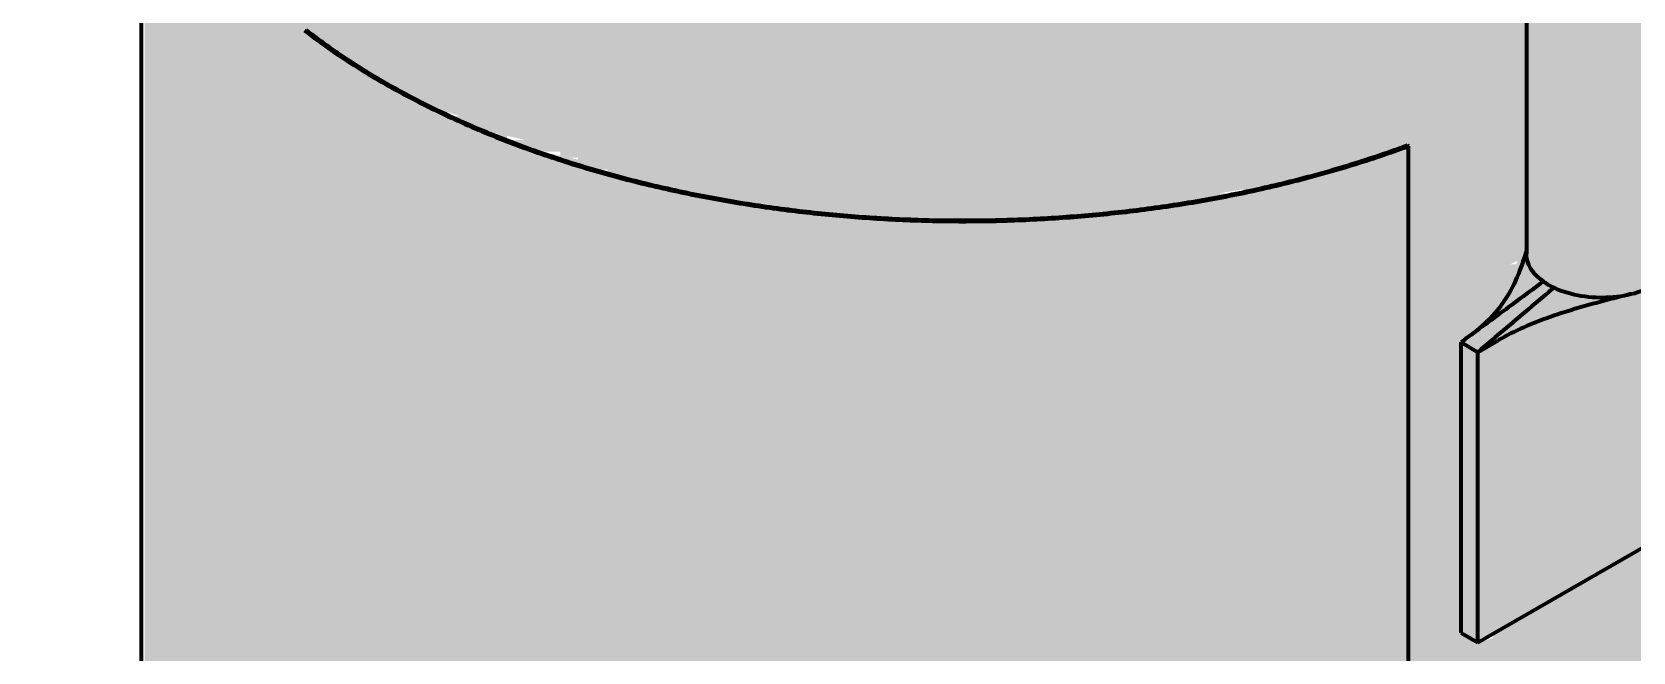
# Model space of a CAD drawing. Header units: millimetres. Extents: x 0 to 420, y 0 to 297.
# Drawn here: x 217.26 to 244.23, y 195.79 to 206.24 of the extents above; entities that cross this region are included whole.
import ezdxf

# ---------------------------------------------------------------- set-up
doc = ezdxf.new("R2010")
doc.units = ezdxf.units.MM
doc.layers.add('01-VISIBLE', color=7, linetype='CONTINUOUS', lineweight=70)
doc.layers.add('13-GRAFICA', color=30, linetype='CONTINUOUS', lineweight=18)

msp = doc.modelspace()

# ---------------------------------------------------------------- hatches: boundary and pattern name
at = {"layer": '13-GRAFICA', "true_color": 0xb21820}
h = msp.add_hatch(color=7, dxfattribs=at)
h.dxf.hatch_style = 1
h.paths.add_polyline_path([(220.956, 223.418), (220.956, 248.818), (220.856, 248.818), (220.856, 249.618), (220.756, 249.618), (220.756, 250.018), (220.656, 250.018), (220.556, 250.618), (220.356, 250.718), (220.156, 251.318), (219.856, 251.518), (219.856, 251.718), (219.656, 251.818), (219.656, 252.018), (219.456, 252.118), (219.456, 252.318), (219.156, 252.518), (219.156, 252.718), (218.956, 252.818), (218.956, 253.018), (218.756, 253.118), (218.756, 253.318), (218.656, 253.318), (218.656, 253.418), (218.456, 253.518), (218.456, 253.718), (218.256, 253.818), (218.156, 254.218), (217.956, 254.318), (217.856, 254.718), (217.756, 254.718), (217.656, 255.018), (217.556, 255.018), (217.456, 255.718), (217.356, 255.718), (217.356, 256.118), (217.256, 256.118), (217.256, 256.518), (217.356, 256.518), (217.356, 256.818), (217.456, 256.818), (217.456, 257.118), (217.556, 257.118), (217.656, 257.518), (217.756, 257.518), (217.956, 257.818), (218.156, 257.818), (218.156, 257.918), (218.356, 257.918), (218.356, 258.018), (219.056, 258.118), (219.056, 258.218), (219.456, 258.218), (219.456, 258.118), (219.956, 258.118), (219.956, 258.018), (220.456, 258.018), (220.456, 257.918), (221.056, 257.818), (221.056, 257.718), (221.256, 257.718), (221.256, 257.618), (221.556, 257.618), (221.556, 257.518), (221.756, 257.518), (221.756, 257.418), (222.056, 257.418), (222.056, 257.318), (222.256, 257.318), (222.356, 257.118), (222.556, 257.118), (222.556, 257.018), (222.756, 257.018), (222.756, 256.918), (222.956, 256.918), (222.956, 256.818), (223.156, 256.818), (223.156, 256.718), (223.756, 256.518), (223.856, 256.318), (224.056, 256.318), (224.056, 256.218), (224.256, 256.218), (224.356, 256.018), (224.956, 255.818), (225.056, 255.618), (225.656, 255.418), (225.756, 255.218), (226.356, 255.018), (226.456, 254.818), (226.656, 254.818), (226.656, 254.718), (226.856, 254.718), (226.956, 254.518), (227.556, 254.318), (227.656, 254.118), (228.256, 253.918), (228.356, 253.718), (228.756, 253.618), (228.856, 253.418), (229.056, 253.418), (229.056, 253.318), (229.456, 253.218), (229.556, 253.018), (230.156, 252.818), (230.256, 252.618), (230.856, 252.418), (230.856, 252.318), (231.156, 252.218), (231.256, 252.018), (231.656, 251.918), (231.756, 251.718), (231.956, 251.718), (232.056, 251.518), (232.456, 251.418), (232.556, 251.218), (232.756, 251.218), (232.856, 251.018), (233.056, 251.018), (233.256, 250.718), (233.456, 250.718), (233.556, 250.518), (233.756, 250.518), (233.856, 250.318), (234.056, 250.318), (234.256, 250.018), (234.456, 250.018), (234.456, 249.918), (234.556, 249.918), (234.656, 249.718), (234.856, 249.718), (235.056, 249.418), (235.256, 249.418), (235.556, 249.018), (235.756, 249.018), (235.956, 248.718), (236.156, 248.718), (236.656, 248.118), (236.856, 248.118), (237.356, 247.518), (237.556, 247.518), (238.456, 246.518), (238.656, 246.518), (238.656, 246.418), (240.156, 245.018), (240.156, 244.818), (241.056, 244.018), (241.056, 243.818), (241.456, 243.518), (241.456, 243.318), (241.856, 243.018), (241.856, 242.818), (242.056, 242.718), (242.056, 242.518), (242.356, 242.318), (242.356, 242.118), (242.556, 242.018), (242.556, 241.818), (242.756, 241.718), (242.756, 241.518), (243.056, 241.318), (243.056, 241.118), (243.256, 241.018), (243.256, 240.818), (243.556, 240.618), (243.556, 240.418), (243.756, 240.318), (243.956, 239.718), (244.156, 239.618), (244.156, 239.418), (244.256, 239.418), (244.256, 239.218), (244.356, 239.218), (244.356, 239.018), (244.456, 239.018), (244.556, 238.318), (244.656, 238.318), (244.756, 237.618), (244.856, 237.618), (244.856, 236.618), (244.956, 236.618), (244.956, 202.318), (244.856, 202.318), (244.756, 202.018), (244.456, 201.918), (244.456, 197.518), (244.056, 197.418), (243.956, 197.218), (243.356, 197.018), (243.256, 196.818), (242.656, 196.618), (242.556, 196.418), (241.956, 196.218), (241.956, 196.118), (241.656, 196.018), (241.656, 195.918), (241.356, 196.018), (241.356, 201.118), (241.556, 201.218), (241.556, 201.418), (241.756, 201.518), (241.756, 201.718), (241.956, 201.818), (241.956, 202.018), (242.156, 202.118), (242.156, 202.318), (242.256, 202.318), (242.356, 202.618), (242.456, 202.618), (242.456, 236.218), (242.356, 236.218), (242.356, 237.118), (242.256, 237.118), (242.156, 237.918), (242.056, 237.918), (242.056, 238.118), (241.956, 238.118), (241.756, 238.718), (241.656, 238.718), (241.556, 239.018), (241.356, 239.118), (241.356, 239.318), (241.056, 239.518), (241.056, 239.718), (240.856, 239.818), (240.856, 240.018), (240.656, 240.118), (240.656, 240.318), (240.356, 240.518), (240.356, 240.718), (240.156, 240.818), (240.156, 241.018), (239.956, 241.118), (239.956, 241.318), (239.556, 241.618), (239.556, 241.818), (239.256, 242.018), (239.256, 242.218), (238.756, 242.618), (238.756, 242.818), (238.656, 242.818), (236.356, 245.218), (236.156, 245.218), (235.656, 245.818), (235.456, 245.818), (234.956, 246.418), (234.756, 246.418), (234.756, 246.518), (234.656, 246.518), (234.456, 246.818), (234.256, 246.818), (233.956, 247.218), (233.756, 247.218), (233.556, 247.518), (233.356, 247.518), (233.056, 247.918), (232.856, 247.918), (232.856, 248.018), (232.556, 248.118), (232.356, 248.418), (232.156, 248.418), (232.056, 248.618), (231.856, 248.618), (231.656, 248.918), (231.456, 248.918), (231.456, 249.018), (231.156, 249.118), (231.056, 249.318), (230.656, 249.418), (230.656, 249.518), (230.356, 249.618), (230.256, 249.818), (229.856, 249.918), (229.756, 250.118), (229.356, 250.218), (229.256, 250.418), (228.656, 250.618), (228.556, 250.818), (228.156, 250.918), (228.056, 251.118), (227.456, 251.318), (227.356, 251.518), (227.156, 251.518), (227.156, 251.618), (226.756, 251.718), (226.656, 251.918), (226.056, 252.118), (225.956, 252.318), (225.556, 252.418), (225.456, 252.618), (225.256, 252.618), (225.256, 252.718), (224.856, 252.818), (224.756, 253.018), (224.156, 253.218), (224.056, 253.418), (223.456, 253.618), (223.356, 253.818), (222.956, 253.918), (222.856, 254.118), (222.656, 254.118), (222.656, 254.218), (222.456, 254.218), (222.456, 254.318), (221.856, 254.518), (221.756, 254.718), (221.556, 254.718), (221.556, 254.818), (221.356, 254.818), (221.356, 254.918), (221.156, 254.918), (221.156, 255.018), (220.956, 255.018), (220.956, 255.118), (220.756, 255.118), (220.756, 255.218), (220.456, 255.218), (220.456, 255.118), (220.656, 255.018), (220.656, 254.818), (220.856, 254.718), (220.856, 254.518), (220.956, 254.518), (220.956, 254.418), (221.156, 254.318), (221.156, 254.118), (221.356, 254.018), (221.356, 253.818), (221.556, 253.718), (221.556, 253.518), (221.856, 253.318), (221.856, 253.118), (222.056, 253.018), (222.056, 252.818), (222.256, 252.718), (222.256, 252.518), (222.456, 252.418), (222.456, 252.218), (222.556, 252.218), (222.556, 252.018), (222.656, 252.018), (222.656, 251.818), (222.756, 251.818), (222.756, 251.618), (222.856, 251.618), (222.856, 251.418), (222.956, 251.418), (222.956, 251.218), (223.056, 251.218), (223.056, 250.818), (223.156, 250.818), (223.156, 250.418), (223.256, 250.418), (223.256, 250.018), (223.356, 250.018), (223.356, 249.118), (223.456, 249.118), (223.456, 225.618), (223.356, 225.618), (222.856, 225.018), (222.656, 225.018), (221.956, 224.218), (221.756, 224.218), (221.056, 223.418)])
h = msp.add_hatch(color=7, dxfattribs=at)
h.dxf.hatch_style = 1
h.paths.add_polyline_path([(235.556, 186.018), (235.556, 186.118), (237.256, 186.218), (237.256, 186.318), (237.656, 186.318), (237.656, 186.418), (238.056, 186.418), (238.056, 186.518), (238.456, 186.518), (238.456, 186.618), (238.756, 186.618), (238.756, 186.718), (239.156, 186.718), (239.156, 186.818), (239.456, 186.818), (239.456, 186.918), (239.856, 186.918), (239.856, 187.018), (240.456, 187.118), (240.456, 204.318), (239.856, 204.218), (239.856, 204.118), (239.456, 204.118), (239.456, 204.018), (239.156, 204.018), (239.156, 203.918), (238.756, 203.918), (238.756, 203.818), (238.456, 203.818), (238.456, 203.718), (237.256, 203.518), (237.256, 203.418), (235.556, 203.318), (235.556, 203.218), (235.356, 203.218), (235.356, 211.329), (236.956, 211.418), (236.956, 211.518), (237.356, 211.518), (237.356, 211.618), (237.756, 211.618), (237.756, 211.718), (238.156, 211.718), (238.156, 211.818), (239.356, 212.018), (239.356, 212.118), (240.056, 212.218), (240.056, 212.318), (240.256, 212.318), (240.256, 212.418), (240.456, 212.418), (240.456, 212.518), (240.656, 212.518), (240.656, 212.618), (240.856, 212.618), (240.856, 212.718), (241.156, 212.718), (241.156, 212.818), (241.356, 212.818), (241.356, 212.918), (241.556, 212.918), (241.556, 213.018), (241.756, 213.018), (241.756, 213.118), (242.056, 213.118), (242.056, 213.218), (242.456, 213.318), (242.456, 202.618), (242.356, 202.618), (242.356, 202.418), (242.156, 202.318), (242.156, 202.118), (241.956, 202.018), (241.956, 201.818), (241.756, 201.718), (241.756, 201.518), (241.556, 201.418), (241.556, 201.218), (241.356, 201.118), (241.356, 196.018), (241.556, 196.018), (241.556, 195.918), (241.856, 196.018), (241.956, 196.218), (242.556, 196.418), (242.656, 196.618), (243.256, 196.818), (243.356, 197.018), (243.956, 197.218), (244.056, 197.418), (244.456, 197.518), (244.456, 201.918), (244.756, 202.018), (244.856, 202.318), (244.956, 202.318), (244.956, 215.518), (245.256, 215.718), (245.256, 215.918), (245.556, 216.118), (245.556, 216.318), (245.656, 216.318), (245.656, 216.418), (245.856, 216.518), (245.856, 216.718), (246.056, 216.818), (246.056, 217.018), (246.156, 217.018), (246.156, 217.218), (246.256, 217.218), (246.256, 217.518), (246.356, 217.518), (246.356, 217.818), (246.456, 217.818), (246.456, 218.118), (246.556, 218.118), (246.656, 218.818), (246.756, 218.818), (246.756, 178.018), (246.656, 178.018), (246.656, 178.218), (246.556, 178.218), (246.556, 177.518), (246.356, 177.418), (246.156, 176.818), (245.956, 176.818), (245.956, 177.018), (245.756, 177.118), (245.756, 177.318), (245.656, 177.318), (245.256, 177.818), (245.056, 177.818), (244.956, 178.018), (244.756, 178.018), (244.756, 178.118), (244.656, 178.118), (244.556, 178.318), (244.356, 178.318), (244.156, 178.618), (243.956, 178.618), (243.856, 178.818), (243.256, 179.018), (243.156, 179.218), (242.756, 179.318), (242.656, 179.518), (242.056, 179.718), (241.956, 179.918), (241.356, 180.118), (241.256, 180.318), (240.856, 180.418), (240.756, 180.618), (240.556, 180.618), (240.556, 180.718), (240.356, 180.718), (240.356, 180.818), (239.456, 180.918), (239.456, 181.018), (238.556, 181.118), (238.556, 181.218), (236.256, 181.018), (236.256, 180.918), (235.756, 180.918), (235.756, 180.818), (235.356, 180.738), (235.356, 182.218), (235.356, 185.518), (235.356, 186.018)])
h = msp.add_hatch(color=7, dxfattribs=at)
h.dxf.hatch_style = 1
h.paths.add_polyline_path([(224.656, 204.618), (224.656, 204.718), (224.456, 204.718), (224.456, 204.818), (223.856, 205.018), (223.756, 205.218), (223.356, 205.318), (223.256, 205.518), (222.656, 205.718), (222.556, 205.918), (222.156, 206.018), (221.756, 206.518), (221.656, 206.518), (221.656, 214.796), (222.356, 214.018), (222.556, 214.018), (222.556, 213.918), (222.756, 213.918), (222.856, 213.718), (223.456, 213.518), (223.556, 213.318), (223.956, 213.218), (224.056, 213.018), (224.256, 213.018), (224.256, 212.918), (224.456, 212.918), (224.456, 212.818), (224.656, 212.818), (224.656, 212.718), (224.956, 212.718), (224.956, 212.618), (224.956, 204.551)])
h = msp.add_hatch(color=7, dxfattribs=at)
h.dxf.hatch_style = 1
h.paths.add_polyline_path([(228.956, 203.418), (228.956, 203.518), (228.356, 203.518), (228.356, 203.618), (227.256, 203.718), (227.256, 203.818), (226.956, 203.818), (226.956, 203.918), (226.756, 203.918), (226.756, 204.018), (226.456, 204.018), (226.456, 204.118), (226.156, 204.118), (226.156, 204.218), (225.856, 204.218), (225.856, 204.318), (225.556, 204.318), (225.556, 204.418), (224.956, 204.551), (224.956, 212.618), (225.156, 212.618), (225.156, 212.518), (225.456, 212.518), (225.456, 212.418), (225.756, 212.418), (225.756, 212.318), (226.056, 212.318), (226.056, 212.218), (226.956, 212.018), (226.956, 211.918), (227.156, 211.918), (227.156, 211.818), (228.156, 211.718), (228.156, 211.618), (228.656, 211.618), (228.656, 211.518), (229.256, 211.518), (229.256, 211.418), (229.456, 211.418), (229.456, 203.418)])
h = msp.add_hatch(color=7, dxfattribs=at)
h.dxf.hatch_style = 1
h.paths.add_polyline_path([(234.756, 203.218), (234.756, 203.118), (230.856, 203.118), (230.856, 203.218), (230.056, 203.218), (230.056, 203.318), (229.556, 203.318), (229.556, 203.418), (229.456, 203.418), (229.456, 211.418), (229.756, 211.418), (229.756, 211.318), (230.356, 211.318), (230.356, 211.218), (234.156, 211.118), (234.156, 211.218), (235.156, 211.218), (235.156, 211.318), (235.356, 211.329), (235.356, 203.218)])
at = {"layer": '13-GRAFICA', "true_color": 0xffffff}
h = msp.add_hatch(color=7, dxfattribs=at)
h.dxf.hatch_style = 1
h.paths.add_polyline_path([(219.156, 193.618), (219.156, 211.118), (219.256, 211.118), (219.256, 209.918), (219.356, 209.918), (219.356, 209.518), (219.456, 209.518), (219.556, 209.118), (219.756, 209.018), (219.756, 208.818), (219.856, 208.818), (219.856, 208.618), (219.956, 208.618), (219.956, 208.418), (220.056, 208.418), (220.256, 207.818), (220.356, 207.818), (221.556, 206.518), (221.756, 206.518), (222.156, 206.018), (222.556, 205.918), (222.656, 205.718), (223.256, 205.518), (223.356, 205.318), (223.756, 205.218), (223.856, 205.018), (224.056, 205.018), (224.056, 204.918), (224.256, 204.918), (224.256, 204.818), (224.456, 204.818), (224.456, 204.718), (224.656, 204.718), (224.656, 204.618), (224.956, 204.618), (224.956, 204.518), (225.256, 204.518), (225.256, 204.418), (225.556, 204.418), (225.556, 204.318), (225.856, 204.318), (225.856, 204.218), (226.756, 204.018), (226.756, 203.918), (227.256, 203.818), (227.256, 203.718), (228.356, 203.618), (228.356, 203.518), (228.956, 203.518), (228.956, 203.418), (229.556, 203.418), (229.556, 203.318), (230.056, 203.318), (230.056, 203.218), (230.856, 203.218), (230.856, 203.118), (234.756, 203.118), (234.756, 203.218), (235.556, 203.218), (235.556, 203.318), (237.256, 203.418), (237.256, 203.518), (237.656, 203.518), (237.656, 203.618), (238.056, 203.618), (238.056, 203.718), (238.456, 203.718), (238.456, 203.818), (238.756, 203.818), (238.756, 203.918), (239.156, 203.918), (239.156, 204.018), (239.456, 204.018), (239.456, 204.118), (239.856, 204.118), (239.856, 204.218), (240.456, 204.318), (240.456, 187.118), (239.856, 187.018), (239.856, 186.918), (239.456, 186.918), (239.456, 186.818), (239.156, 186.818), (239.156, 186.718), (238.756, 186.718), (238.756, 186.618), (238.456, 186.618), (238.456, 186.518), (237.256, 186.318), (237.256, 186.218), (235.556, 186.118), (235.556, 186.018), (234.756, 186.018), (234.756, 185.918), (230.956, 185.918), (230.956, 186.018), (230.056, 186.018), (230.056, 186.118), (229.556, 186.118), (229.556, 186.218), (228.956, 186.218), (228.956, 186.318), (228.356, 186.318), (228.356, 186.418), (227.256, 186.518), (227.256, 186.618), (226.956, 186.618), (226.956, 186.718), (226.756, 186.718), (226.756, 186.818), (226.456, 186.818), (226.456, 186.918), (226.156, 186.918), (226.156, 187.018), (225.856, 187.018), (225.856, 187.118), (225.556, 187.118), (225.556, 187.218), (224.656, 187.418), (224.656, 187.518), (224.456, 187.518), (224.456, 187.618), (223.856, 187.818), (223.756, 188.018), (223.156, 188.218), (223.056, 188.418), (222.456, 188.618), (222.356, 188.818), (221.956, 188.918), (221.956, 189.018), (220.256, 190.618), (220.256, 190.818), (220.056, 190.918), (220.056, 191.118), (219.956, 191.118), (219.956, 191.318), (219.856, 191.318), (219.856, 191.518), (219.756, 191.518), (219.756, 191.718), (219.656, 191.718), (219.656, 191.918), (219.556, 191.918), (219.556, 192.118), (219.456, 192.118), (219.456, 192.318), (219.356, 192.318), (219.356, 192.518), (219.256, 192.518), (219.256, 193.618)])

# ---------------------------------------------------------------- linework, layer by layer
at = {"layer": '01-VISIBLE'}
for p, q in [((242.429, 235.9), (242.429, 202.496)), ((219.099, 193.863), (219.099, 211.043)), ((240.425, 204.328), (240.442, 204.313)), ((240.442, 187.132), (240.442, 204.313)), ((241.33, 201.006), (241.613, 200.842)), ((241.33, 196.107), (241.33, 201.006)), ((241.613, 200.842), (241.948, 201.036)), ((241.613, 195.943), (241.613, 200.842)), ((241.613, 195.943), (244.441, 197.576)), ((241.33, 196.107), (241.613, 195.943))]:
    msp.add_line(p, q, dxfattribs=at)
for points in [[(221.846, 206.263), (221.895, 206.225), (221.945, 206.187), (221.995, 206.149), (222.046, 206.112), (222.097, 206.075), (222.147, 206.038), (222.198, 206.001), (222.25, 205.965), (222.301, 205.929), (222.353, 205.893), (222.405, 205.858), (222.457, 205.823), (222.509, 205.788), (222.561, 205.754), (222.614, 205.719), (222.667, 205.685), (222.72, 205.652), (222.773, 205.618), (222.826, 205.585), (222.88, 205.552), (222.933, 205.52), (222.987, 205.487), (223.041, 205.455), (223.095, 205.423), (223.149, 205.392), (223.204, 205.361), (223.258, 205.33), (223.313, 205.299), (223.368, 205.268), (223.423, 205.238), (223.478, 205.208), (223.533, 205.178), (223.589, 205.149), (223.644, 205.12), (223.7, 205.091), (223.756, 205.062), (223.811, 205.033), (223.868, 205.005), (223.924, 204.977), (223.98, 204.949), (224.036, 204.922), (224.093, 204.894), (224.15, 204.867), (224.206, 204.84), (224.263, 204.814), (224.32, 204.788), (224.377, 204.761), (224.434, 204.736), (224.492, 204.71), (224.549, 204.684), (224.607, 204.659), (224.664, 204.634), (224.722, 204.61), (224.78, 204.585), (224.837, 204.561), (224.895, 204.537), (224.954, 204.513), (225.012, 204.489), (225.07, 204.466), (225.128, 204.443), (225.187, 204.42), (225.245, 204.397), (225.304, 204.374), (225.362, 204.352), (225.421, 204.33), (225.48, 204.308), (225.539, 204.286), (225.598, 204.265), (225.657, 204.244), (225.716, 204.223), (225.775, 204.202), (225.835, 204.181), (225.894, 204.161), (225.953, 204.141), (226.013, 204.121), (226.072, 204.101), (226.132, 204.081), (226.192, 204.062), (226.252, 204.043), (226.311, 204.024), (226.371, 204.005), (226.431, 203.986), (226.491, 203.968), (226.551, 203.95), (226.611, 203.932), (226.672, 203.914), (226.732, 203.896), (226.792, 203.879), (226.853, 203.862), (226.913, 203.845), (226.973, 203.828), (227.034, 203.811), (227.095, 203.795), (227.155, 203.779), (227.216, 203.763), (227.277, 203.747), (227.337, 203.731), (227.398, 203.716), (227.459, 203.7), (227.52, 203.685), (227.581, 203.67), (227.642, 203.656), (227.703, 203.641), (227.764, 203.627), (227.825, 203.613), (227.886, 203.599), (227.948, 203.585), (228.009, 203.571), (228.07, 203.558), (228.132, 203.545), (228.193, 203.531), (228.254, 203.519), (228.316, 203.506), (228.377, 203.493), (228.439, 203.481), (228.501, 203.469), (228.562, 203.457), (228.624, 203.445), (228.685, 203.433), (228.747, 203.422), (228.809, 203.411), (228.871, 203.4), (228.933, 203.389), (228.994, 203.378), (229.056, 203.367), (229.118, 203.357), (229.18, 203.347), (229.242, 203.337), (229.304, 203.327), (229.366, 203.317), (229.428, 203.308), (229.49, 203.298), (229.552, 203.289), (229.614, 203.28), (229.677, 203.271), (229.739, 203.263), (229.801, 203.254), (229.863, 203.246), (229.925, 203.238), (229.988, 203.23), (230.05, 203.222), (230.112, 203.214), (230.174, 203.207), (230.237, 203.2), (230.299, 203.193), (230.362, 203.186), (230.424, 203.179), (230.486, 203.172), (230.549, 203.166), (230.611, 203.16), (230.674, 203.153), (230.736, 203.147), (230.799, 203.142), (230.861, 203.136), (230.924, 203.131), (230.986, 203.125), (231.049, 203.12), (231.111, 203.115), (231.174, 203.111), (231.237, 203.106), (231.299, 203.102), (231.362, 203.097), (231.425, 203.093), (231.487, 203.089), (231.55, 203.086), (231.612, 203.082), (231.675, 203.078), (231.738, 203.075), (231.801, 203.072), (231.863, 203.069), (231.926, 203.066), (231.989, 203.064), (232.051, 203.061), (232.114, 203.059), (232.177, 203.057), (232.24, 203.055), (232.302, 203.053), (232.365, 203.052), (232.428, 203.05), (232.491, 203.049), (232.553, 203.048), (232.616, 203.047), (232.679, 203.046), (232.742, 203.045), (232.804, 203.045), (232.867, 203.044), (232.93, 203.044), (232.993, 203.044), (233.055, 203.045), (233.118, 203.045), (233.181, 203.045), (233.244, 203.046), (233.306, 203.047), (233.369, 203.048), (233.432, 203.049), (233.495, 203.05), (233.557, 203.052), (233.62, 203.054), (233.683, 203.055), (233.746, 203.057), (233.808, 203.06), (233.871, 203.062), (233.934, 203.064), (233.997, 203.067), (234.059, 203.07), (234.122, 203.073), (234.185, 203.076), (234.247, 203.079), (234.31, 203.083), (234.373, 203.086), (234.435, 203.09), (234.498, 203.094), (234.561, 203.098), (234.623, 203.103), (234.686, 203.107), (234.748, 203.112), (234.811, 203.116), (234.874, 203.121), (234.936, 203.127), (234.999, 203.132), (235.061, 203.137), (235.124, 203.143), (235.186, 203.149), (235.249, 203.155), (235.311, 203.161), (235.374, 203.167), (235.436, 203.174), (235.498, 203.18), (235.561, 203.187), (235.623, 203.194), (235.686, 203.201), (235.748, 203.209), (235.81, 203.216), (235.873, 203.224), (235.935, 203.232), (235.997, 203.24), (236.059, 203.248), (236.122, 203.256), (236.184, 203.265), (236.246, 203.273), (236.308, 203.282), (236.37, 203.291), (236.432, 203.3), (236.494, 203.31), (236.556, 203.319), (236.618, 203.329), (236.68, 203.339), (236.742, 203.349), (236.804, 203.359), (236.866, 203.37), (236.928, 203.38), (236.99, 203.391), (237.052, 203.402), (237.113, 203.413), (237.175, 203.425), (237.237, 203.436), (237.298, 203.448), (237.36, 203.46), (237.422, 203.472), (237.483, 203.484), (237.545, 203.496), (237.606, 203.509), (237.668, 203.521), (237.729, 203.534), (237.791, 203.547), (237.852, 203.561), (237.913, 203.574), (237.975, 203.588), (238.036, 203.602), (238.097, 203.616), (238.158, 203.63), (238.219, 203.644), (238.28, 203.659), (238.341, 203.674), (238.402, 203.689), (238.463, 203.704), (238.524, 203.719), (238.585, 203.735), (238.646, 203.75), (238.706, 203.766), (238.767, 203.782), (238.828, 203.799), (238.888, 203.815), (238.949, 203.832), (239.009, 203.849), (239.069, 203.866), (239.13, 203.883), (239.19, 203.9), (239.25, 203.918), (239.311, 203.936), (239.371, 203.954), (239.431, 203.972), (239.491, 203.99), (239.551, 204.009), (239.611, 204.028), (239.67, 204.047), (239.73, 204.066), (239.79, 204.086), (239.849, 204.105), (239.909, 204.125), (239.968, 204.145), (240.028, 204.165), (240.087, 204.186), (240.146, 204.206), (240.206, 204.227), (240.265, 204.248), (240.324, 204.27), (240.383, 204.291), (240.442, 204.313)], [(221.87, 206.273), (221.919, 206.235), (221.969, 206.197), (222.019, 206.16), (222.07, 206.122), (222.12, 206.085), (222.171, 206.049), (222.222, 206.012), (222.273, 205.976), (222.324, 205.94), (222.376, 205.905), (222.427, 205.869), (222.479, 205.834), (222.532, 205.8), (222.584, 205.765), (222.636, 205.731), (222.689, 205.697), (222.742, 205.663), (222.795, 205.63), (222.848, 205.597), (222.901, 205.564), (222.955, 205.532), (223.009, 205.499), (223.062, 205.467), (223.116, 205.436), (223.17, 205.404), (223.225, 205.373), (223.279, 205.342), (223.334, 205.311), (223.389, 205.281), (223.443, 205.251), (223.498, 205.221), (223.554, 205.191), (223.609, 205.162), (223.664, 205.132), (223.72, 205.103), (223.775, 205.075), (223.831, 205.046), (223.887, 205.018), (223.943, 204.99), (223.999, 204.962), (224.056, 204.935), (224.112, 204.908), (224.169, 204.881), (224.225, 204.854), (224.282, 204.827), (224.339, 204.801), (224.396, 204.775), (224.453, 204.749), (224.51, 204.724), (224.567, 204.698), (224.625, 204.673), (224.682, 204.648), (224.74, 204.623), (224.797, 204.599), (224.855, 204.575), (224.913, 204.551), (224.971, 204.527), (225.029, 204.503), (225.087, 204.48), (225.145, 204.457), (225.203, 204.434), (225.262, 204.411), (225.32, 204.389), (225.379, 204.367), (225.437, 204.345), (225.496, 204.323), (225.555, 204.301), (225.614, 204.28), (225.673, 204.258), (225.732, 204.238), (225.791, 204.217), (225.85, 204.196), (225.909, 204.176), (225.969, 204.156), (226.028, 204.136), (226.087, 204.116), (226.147, 204.096), (226.206, 204.077), (226.266, 204.058), (226.326, 204.039), (226.385, 204.02), (226.445, 204.002), (226.505, 203.983), (226.565, 203.965), (226.625, 203.947), (226.685, 203.929), (226.745, 203.912), (226.805, 203.895), (226.866, 203.877), (226.926, 203.86), (226.986, 203.844), (227.047, 203.827), (227.107, 203.811), (227.168, 203.794), (227.228, 203.778), (227.289, 203.763), (227.35, 203.747), (227.41, 203.732), (227.471, 203.716), (227.532, 203.701), (227.593, 203.686), (227.653, 203.672), (227.714, 203.657), (227.775, 203.643), (227.836, 203.629), (227.897, 203.615), (227.959, 203.601), (228.02, 203.587), (228.081, 203.574), (228.142, 203.561), (228.203, 203.548), (228.265, 203.535), (228.326, 203.522), (228.387, 203.51), (228.449, 203.497), (228.51, 203.485), (228.572, 203.473), (228.633, 203.462), (228.695, 203.45), (228.756, 203.439), (228.818, 203.427), (228.88, 203.416), (228.941, 203.405), (229.003, 203.395), (229.065, 203.384), (229.126, 203.374), (229.188, 203.363), (229.25, 203.353), (229.312, 203.344), (229.374, 203.334), (229.436, 203.324), (229.498, 203.315), (229.56, 203.306), (229.622, 203.297), (229.684, 203.288), (229.746, 203.28), (229.808, 203.271), (229.87, 203.263), (229.932, 203.255), (229.994, 203.247), (230.056, 203.239), (230.118, 203.231), (230.181, 203.224), (230.243, 203.217), (230.305, 203.21), (230.367, 203.203), (230.429, 203.196), (230.492, 203.189), (230.554, 203.183), (230.616, 203.177), (230.679, 203.17), (230.741, 203.165), (230.803, 203.159), (230.866, 203.153), (230.928, 203.148), (230.991, 203.143), (231.053, 203.137), (231.115, 203.133), (231.178, 203.128), (231.24, 203.123), (231.303, 203.119), (231.365, 203.115), (231.428, 203.11), (231.49, 203.107), (231.553, 203.103), (231.615, 203.099), (231.678, 203.096), (231.74, 203.092), (231.803, 203.089), (231.866, 203.086), (231.928, 203.084), (231.991, 203.081), (232.053, 203.079), (232.116, 203.076), (232.178, 203.074), (232.241, 203.072), (232.304, 203.07), (232.366, 203.069), (232.429, 203.067), (232.492, 203.066), (232.554, 203.065), (232.617, 203.064), (232.679, 203.063), (232.742, 203.063), (232.805, 203.062), (232.867, 203.062), (232.93, 203.062), (232.993, 203.062), (233.055, 203.062), (233.118, 203.062), (233.18, 203.063), (233.243, 203.063), (233.306, 203.064), (233.368, 203.065), (233.431, 203.066), (233.494, 203.068), (233.556, 203.069), (233.619, 203.071), (233.681, 203.073), (233.744, 203.075), (233.807, 203.077), (233.869, 203.079), (233.932, 203.082), (233.994, 203.084), (234.057, 203.087), (234.119, 203.09), (234.182, 203.093), (234.245, 203.096), (234.307, 203.1), (234.37, 203.104), (234.432, 203.107), (234.495, 203.111), (234.557, 203.115), (234.62, 203.12), (234.682, 203.124), (234.745, 203.129), (234.807, 203.134), (234.869, 203.139), (234.932, 203.144), (234.994, 203.149), (235.057, 203.154), (235.119, 203.16), (235.181, 203.166), (235.244, 203.172), (235.306, 203.178), (235.368, 203.184), (235.431, 203.191), (235.493, 203.197), (235.555, 203.204), (235.617, 203.211), (235.68, 203.218), (235.742, 203.226), (235.804, 203.233), (235.866, 203.241), (235.928, 203.248), (235.991, 203.256), (236.053, 203.265), (236.115, 203.273), (236.177, 203.281), (236.239, 203.29), (236.301, 203.299), (236.363, 203.308), (236.425, 203.317), (236.487, 203.327), (236.549, 203.336), (236.61, 203.346), (236.672, 203.356), (236.734, 203.366), (236.796, 203.376), (236.858, 203.386), (236.919, 203.397), (236.981, 203.408), (237.043, 203.419), (237.104, 203.43), (237.166, 203.441), (237.228, 203.452), (237.289, 203.464), (237.351, 203.476), (237.412, 203.488), (237.473, 203.5), (237.535, 203.512), (237.596, 203.525), (237.658, 203.538), (237.719, 203.551), (237.78, 203.564), (237.841, 203.577), (237.903, 203.59), (237.964, 203.604), (238.025, 203.618), (238.086, 203.632), (238.147, 203.646), (238.208, 203.66), (238.269, 203.675), (238.33, 203.69), (238.39, 203.705), (238.451, 203.72), (238.512, 203.735), (238.573, 203.75), (238.633, 203.766), (238.694, 203.782), (238.754, 203.798), (238.815, 203.814), (238.875, 203.831), (238.936, 203.847), (238.996, 203.864), (239.056, 203.881), (239.116, 203.898), (239.177, 203.916), (239.237, 203.933), (239.297, 203.951), (239.357, 203.969), (239.417, 203.987), (239.477, 204.006), (239.536, 204.024), (239.596, 204.043), (239.656, 204.062), (239.715, 204.081), (239.775, 204.101), (239.834, 204.12), (239.894, 204.14), (239.953, 204.16), (240.013, 204.18), (240.072, 204.201), (240.131, 204.221), (240.19, 204.242), (240.249, 204.263), (240.308, 204.284), (240.367, 204.306), (240.425, 204.328)], [(242.429, 202.554), (242.412, 202.496), (242.395, 202.439), (242.376, 202.382), (242.357, 202.325), (242.337, 202.268), (242.316, 202.212), (242.294, 202.156), (242.271, 202.101), (242.246, 202.046), (242.221, 201.991), (242.194, 201.938), (242.166, 201.885), (242.137, 201.832), (242.106, 201.781), (242.074, 201.73), (242.04, 201.68), (242.006, 201.631), (241.969, 201.583), (241.932, 201.536), (241.893, 201.491), (241.853, 201.446), (241.812, 201.402), (241.769, 201.36), (241.726, 201.319), (241.681, 201.278), (241.636, 201.239), (241.59, 201.201), (241.542, 201.164), (241.494, 201.127)], [(242.716, 202.032), (242.666, 202.07), (242.618, 202.111), (242.574, 202.156), (242.534, 202.204), (242.498, 202.257), (242.469, 202.312), (242.447, 202.372), (242.434, 202.433), (242.429, 202.496)], [(242.716, 202.032), (242.667, 201.995), (242.618, 201.959), (242.569, 201.923), (242.52, 201.887), (242.472, 201.851), (242.423, 201.815), (242.374, 201.778), (242.325, 201.742), (242.276, 201.706), (242.227, 201.67), (242.178, 201.634), (242.13, 201.598), (242.081, 201.561), (242.032, 201.525), (241.983, 201.489), (241.934, 201.453), (241.885, 201.417), (241.836, 201.381), (241.788, 201.344), (241.739, 201.308), (241.69, 201.272), (241.641, 201.236), (241.592, 201.2), (241.543, 201.164), (241.494, 201.127)], [(242.716, 202.032), (242.744, 202.012), (242.773, 201.994), (242.803, 201.976), (242.833, 201.959), (242.864, 201.943), (242.895, 201.928)], [(242.895, 201.928), (242.847, 201.888), (242.8, 201.848), (242.752, 201.808), (242.705, 201.767), (242.657, 201.727), (242.61, 201.687), (242.562, 201.647), (242.515, 201.607), (242.467, 201.566), (242.42, 201.526), (242.372, 201.486), (242.325, 201.446), (242.277, 201.406), (242.23, 201.365), (242.183, 201.325), (242.135, 201.285), (242.088, 201.245), (242.04, 201.204), (241.993, 201.164), (241.945, 201.124), (241.898, 201.084), (241.85, 201.044), (241.803, 201.003), (241.755, 200.963), (241.708, 200.923), (241.66, 200.883), (241.613, 200.842)], [(244.194, 201.821), (244.134, 201.806), (244.075, 201.791), (244.015, 201.776), (243.956, 201.761), (243.897, 201.746), (243.837, 201.731), (243.778, 201.716), (243.719, 201.7), (243.66, 201.684), (243.601, 201.668), (243.542, 201.652), (243.483, 201.636), (243.424, 201.619), (243.365, 201.602), (243.306, 201.585), (243.248, 201.568), (243.189, 201.55), (243.131, 201.532), (243.072, 201.513), (243.014, 201.494), (242.956, 201.475), (242.898, 201.456), (242.84, 201.436), (242.782, 201.415), (242.725, 201.394), (242.668, 201.373), (242.61, 201.351), (242.554, 201.328), (242.497, 201.305), (242.441, 201.281), (242.384, 201.257), (242.329, 201.231), (242.273, 201.206), (242.218, 201.179), (242.163, 201.152), (242.109, 201.124), (242.055, 201.095), (242.001, 201.066), (241.948, 201.036)], [(242.895, 201.928), (242.95, 201.904), (243.006, 201.881), (243.063, 201.861), (243.12, 201.843), (243.178, 201.827), (243.237, 201.813), (243.296, 201.801), (243.355, 201.79), (243.415, 201.781), (243.475, 201.774), (243.535, 201.769), (243.595, 201.765), (243.655, 201.763), (243.716, 201.763), (243.776, 201.764), (243.836, 201.767), (243.896, 201.772), (243.956, 201.778), (244.016, 201.786), (244.076, 201.796), (244.135, 201.807), (244.194, 201.821)], [(244.194, 201.821), (244.254, 201.836), (244.313, 201.854), (244.372, 201.874), (244.43, 201.896), (244.487, 201.921), (244.542, 201.948), (244.597, 201.977)], [(241.494, 201.127), (241.467, 201.107), (241.44, 201.087), (241.412, 201.067), (241.385, 201.046), (241.357, 201.026), (241.33, 201.006)]]:
    msp.add_lwpolyline(points, dxfattribs=at)

doc.saveas('drawing.dxf')
